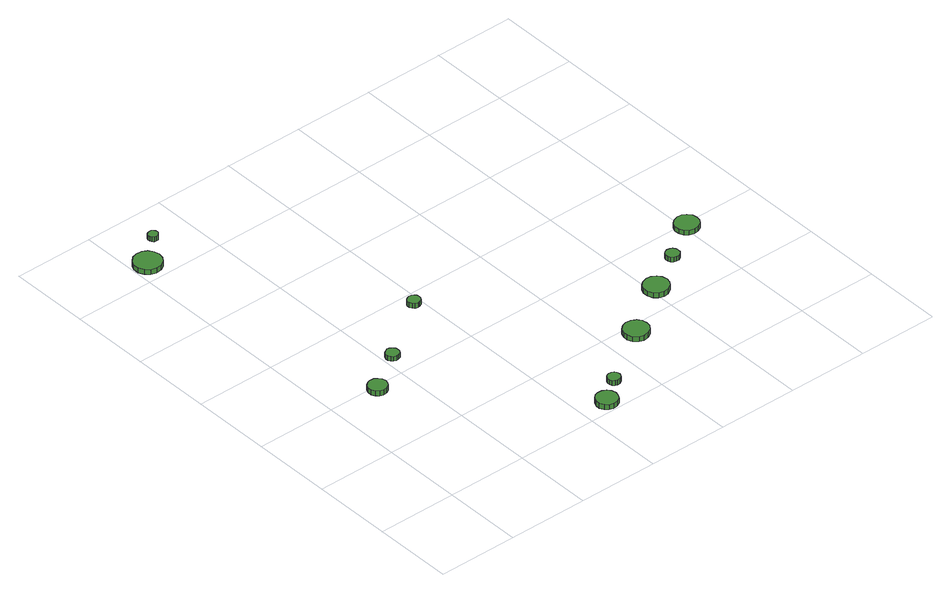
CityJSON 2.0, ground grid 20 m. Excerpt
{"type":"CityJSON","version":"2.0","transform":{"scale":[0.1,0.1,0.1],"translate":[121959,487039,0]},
"CityObjects":{
"tree1":{"type":"SolitaryVegetationObject","attributes":{"function":"something"},"geometry":[{"type":"MultiSurface","lod":"1","boundaries":[[[0,1,2,3,4,5,6,7,8,9,10,11,12,13,14]],[[15,16,17,18,19,20,21,22,23,24,25,26,27,28,29]],[[0,29,28,1]],[[1,28,27,2]],[[2,27,26,3]],[[3,26,25,4]],[[4,25,24,5]],[[5,24,23,6]],[[6,23,22,7]],[[7,22,21,8]],[[8,21,20,9]],[[9,20,19,10]],[[10,19,18,11]],[[11,18,17,12]],[[12,17,16,13]],[[13,16,15,14]],[[14,15,29,0]]]}]},
"tree2":{"type":"SolitaryVegetationObject","attributes":{"function":"something"},"geometry":[{"type":"MultiSurface","lod":"1","boundaries":[[[30,31,32,33,34,35,36,37,38,39,40,41,42,43,44]],[[45,46,47,48,49,50,51,52,53,54,55,56,57,58,59]],[[30,59,58,31]],[[31,58,57,32]],[[32,57,56,33]],[[33,56,55,34]],[[34,55,54,35]],[[35,54,53,36]],[[36,53,52,37]],[[37,52,51,38]],[[38,51,50,39]],[[39,50,49,40]],[[40,49,48,41]],[[41,48,47,42]],[[42,47,46,43]],[[43,46,45,44]],[[44,45,59,30]]]}]},
"tree3":{"type":"SolitaryVegetationObject","attributes":{"function":"something"},"geometry":[{"type":"MultiSurface","lod":"1","boundaries":[[[60,61,62,63,64,65,66,67,68,69,70,71,72,73,74]],[[75,76,77,78,79,80,81,82,83,84,85,86,87,88,89]],[[60,89,88,61]],[[61,88,87,62]],[[62,87,86,63]],[[63,86,85,64]],[[64,85,84,65]],[[65,84,83,66]],[[66,83,82,67]],[[67,82,81,68]],[[68,81,80,69]],[[69,80,79,70]],[[70,79,78,71]],[[71,78,77,72]],[[72,77,76,73]],[[73,76,75,74]],[[74,75,89,60]]]}]},
"tree4":{"type":"SolitaryVegetationObject","attributes":{"function":"something"},"geometry":[{"type":"MultiSurface","lod":"1","boundaries":[[[90,91,92,93,94,95,96,97,98,99,100,101,102,103,104]],[[105,106,107,108,109,110,111,112,113,114,115,116,117,118,119]],[[90,119,118,91]],[[91,118,117,92]],[[92,117,116,93]],[[93,116,115,94]],[[94,115,114,95]],[[95,114,113,96]],[[96,113,112,97]],[[97,112,111,98]],[[98,111,110,99]],[[99,110,109,100]],[[100,109,108,101]],[[101,108,107,102]],[[102,107,106,103]],[[103,106,105,104]],[[104,105,119,90]]]}]},
"tree5":{"type":"SolitaryVegetationObject","attributes":{"function":"something"},"geometry":[{"type":"MultiSurface","lod":"1","boundaries":[[[120,121,122,123,124,125,126,127,128,129,130,131,132,133,134]],[[135,136,137,138,139,140,141,142,143,144,145,146,147,148,149]],[[120,149,148,121]],[[121,148,147,122]],[[122,147,146,123]],[[123,146,145,124]],[[124,145,144,125]],[[125,144,143,126]],[[126,143,142,127]],[[127,142,141,128]],[[128,141,140,129]],[[129,140,139,130]],[[130,139,138,131]],[[131,138,137,132]],[[132,137,136,133]],[[133,136,135,134]],[[134,135,149,120]]]}]},
"tree6":{"type":"SolitaryVegetationObject","attributes":{"function":"something"},"geometry":[{"type":"MultiSurface","lod":"1","boundaries":[[[150,151,152,153,154,155,156,157,158,159,160,161,162,163,164]],[[165,166,167,168,169,170,171,172,173,174,175,176,177,178,179]],[[150,179,178,151]],[[151,178,177,152]],[[152,177,176,153]],[[153,176,175,154]],[[154,175,174,155]],[[155,174,173,156]],[[156,173,172,157]],[[157,172,171,158]],[[158,171,170,159]],[[159,170,169,160]],[[160,169,168,161]],[[161,168,167,162]],[[162,167,166,163]],[[163,166,165,164]],[[164,165,179,150]]]}]},
"tree7":{"type":"SolitaryVegetationObject","attributes":{"function":"something"},"geometry":[{"type":"MultiSurface","lod":"1","boundaries":[[[180,181,182,183,184,185,186,187,188,189,190,191,192,193,194]],[[195,196,197,198,199,200,201,202,203,204,205,206,207,208,209]],[[180,209,208,181]],[[181,208,207,182]],[[182,207,206,183]],[[183,206,205,184]],[[184,205,204,185]],[[185,204,203,186]],[[186,203,202,187]],[[187,202,201,188]],[[188,201,200,189]],[[189,200,199,190]],[[190,199,198,191]],[[191,198,197,192]],[[192,197,196,193]],[[193,196,195,194]],[[194,195,209,180]]]}]},
"tree8":{"type":"SolitaryVegetationObject","attributes":{"function":"something"},"geometry":[{"type":"MultiSurface","lod":"1","boundaries":[[[210,211,212,213,214,215,216,217,218,219,220,221,222,223,224]],[[225,226,227,228,229,230,231,232,233,234,235,236,237,238,239]],[[210,239,238,211]],[[211,238,237,212]],[[212,237,236,213]],[[213,236,235,214]],[[214,235,234,215]],[[215,234,233,216]],[[216,233,232,217]],[[217,232,231,218]],[[218,231,230,219]],[[219,230,229,220]],[[220,229,228,221]],[[221,228,227,222]],[[222,227,226,223]],[[223,226,225,224]],[[224,225,239,210]]]}]},
"tree9":{"type":"SolitaryVegetationObject","attributes":{"function":"something"},"geometry":[{"type":"MultiSurface","lod":"1","boundaries":[[[240,241,242,243,244,245,246,247,248,249,250,251,252,253,254]],[[255,256,257,258,259,260,261,262,263,264,265,266,267,268,269]],[[240,269,268,241]],[[241,268,267,242]],[[242,267,266,243]],[[243,266,265,244]],[[244,265,264,245]],[[245,264,263,246]],[[246,263,262,247]],[[247,262,261,248]],[[248,261,260,249]],[[249,260,259,250]],[[250,259,258,251]],[[251,258,257,252]],[[252,257,256,253]],[[253,256,255,254]],[[254,255,269,240]]]}]},
"tree10":{"type":"SolitaryVegetationObject","attributes":{"function":"something"},"geometry":[{"type":"MultiSurface","lod":"1","boundaries":[[[270,271,272,273,274,275,276,277,278,279,280,281,282,283,284]],[[285,286,287,288,289,290,291,292,293,294,295,296,297,298,299]],[[270,299,298,271]],[[271,298,297,272]],[[272,297,296,273]],[[273,296,295,274]],[[274,295,294,275]],[[275,294,293,276]],[[276,293,292,277]],[[277,292,291,278]],[[278,291,290,279]],[[279,290,289,280]],[[280,289,288,281]],[[281,288,287,282]],[[282,287,286,283]],[[283,286,285,284]],[[284,285,299,270]]]}]},
"tree11":{"type":"SolitaryVegetationObject","attributes":{"function":"something"},"geometry":[{"type":"MultiSurface","lod":"1","boundaries":[[[300,301,302,303,304,305,306,307,308,309,310,311,312,313,314]],[[315,316,317,318,319,320,321,322,323,324,325,326,327,328,329]],[[300,329,328,301]],[[301,328,327,302]],[[302,327,326,303]],[[303,326,325,304]],[[304,325,324,305]],[[305,324,323,306]],[[306,323,322,307]],[[307,322,321,308]],[[308,321,320,309]],[[309,320,319,310]],[[310,319,318,311]],[[311,318,317,312]],[[312,317,316,313]],[[313,316,315,314]],[[314,315,329,300]]]}]}
},
"vertices":[
[146,387,16],[144,396,16],[138,404,16],[130,409,16],[120,410,16],[111,407,16],[104,401,16],[100,392,16],[100,382,16],[104,374,16],[111,367,16],[120,364,16],[130,365,16],[138,370,16],[144,378,16],[144,378,3],[138,370,3],[130,365,3],[120,364,3],[111,367,3],[104,374,3],[100,382,3],[100,392,3],[104,401,3],[111,407,3],[120,410,3],[130,409,3],[138,404,3],[144,396,3],[146,387,3],
[71,1048,15],[68,1061,15],[60,1073,15],[48,1080,15],[34,1081,15],[20,1077,15],[10,1067,15],[4,1055,15],[4,1040,15],[10,1028,15],[20,1018,15],[34,1014,15],[48,1015,15],[60,1022,15],[68,1034,15],[68,1034,2],[60,1022,2],[48,1015,2],[34,1014,2],[20,1018,2],[10,1028,2],[4,1040,2],[4,1055,2],[10,1067,2],[20,1077,2],[34,1081,2],[48,1080,2],[60,1073,2],[68,1061,2],[71,1048,2],
[240,455,14],[239,462,14],[235,467,14],[229,471,14],[222,472,14],[216,469,14],[211,465,14],[208,459,14],[208,452,14],[211,446,14],[216,441,14],[222,439,14],[229,440,14],[235,443,14],[239,449,14],[239,449,2],[235,443,2],[229,440,2],[222,439,2],[216,441,2],[211,446,2],[208,452,2],[208,459,2],[211,465,2],[216,469,2],[222,472,2],[229,471,2],[235,467,2],[239,462,2],[240,455,2],
[120,1112,15],[119,1116,15],[116,1120,15],[112,1123,15],[107,1123,15],[102,1122,15],[98,1119,15],[96,1114,15],[96,1109,15],[98,1105,15],[102,1101,15],[107,1100,15],[112,1100,15],[116,1103,15],[119,1107,15],[119,1107,2],[116,1103,2],[112,1100,2],[107,1100,2],[102,1101,2],[98,1105,2],[96,1109,2],[96,1114,2],[98,1119,2],[102,1122,2],[107,1123,2],[112,1123,2],[116,1120,2],[119,1116,2],[120,1112,2],
[496,31,14],[493,42,14],[487,51,14],[477,56,14],[466,57,14],[456,54,14],[448,47,14],[443,36,14],[443,25,14],[448,15,14],[456,8,14],[466,5,14],[477,6,14],[487,11,14],[493,20,14],[493,20,1],[487,11,1],[477,6,1],[466,5,1],[456,8,1],[448,15,1],[443,25,1],[443,36,1],[448,47,1],[456,54,1],[466,57,1],[477,56,1],[487,51,1],[493,42,1],[496,31,1],
[397,567,15],[396,573,15],[392,578,15],[386,581,15],[380,582,15],[374,580,15],[369,576,15],[366,570,15],[366,564,15],[369,558,15],[374,553,15],[380,551,15],[386,552,15],[392,555,15],[396,561,15],[396,561,2],[392,555,2],[386,552,2],[380,551,2],[374,553,2],[369,558,2],[366,564,2],[366,570,2],[369,576,2],[374,580,2],[380,582,2],[386,581,2],[392,578,2],[396,573,2],[397,567,2],
[546,77,14],[544,84,14],[541,89,14],[535,92,14],[528,93,14],[522,91,14],[517,87,14],[515,81,14],[515,74,14],[517,68,14],[522,64,14],[528,62,14],[535,62,14],[541,66,14],[544,71,14],[544,71,1],[541,66,1],[535,62,1],[528,62,1],[522,64,1],[517,68,1],[515,74,1],[515,81,1],[517,87,1],[522,91,1],[528,93,1],[535,92,1],[541,89,1],[544,84,1],[546,77,1],
[707,173,16],[705,186,16],[697,196,16],[686,202,16],[673,204,16],[661,200,16],[651,191,16],[646,180,16],[646,167,16],[651,155,16],[661,146,16],[673,142,16],[686,144,16],[697,150,16],[705,161,16],[705,161,3],[697,150,3],[686,144,3],[673,142,3],[661,146,3],[651,155,3],[646,167,3],[646,180,3],[651,191,3],[661,200,3],[673,204,3],[686,202,3],[697,196,3],[705,186,3],[707,173,3],
[843,263,15],[840,276,15],[833,286,15],[821,293,15],[809,294,15],[796,290,15],[787,282,15],[782,270,15],[782,257,15],[787,245,15],[796,237,15],[809,233,15],[821,234,15],[833,241,15],[840,251,15],[840,251,2],[833,241,2],[821,234,2],[809,233,2],[796,237,2],[787,245,2],[782,257,2],[782,270,2],[787,282,2],[796,290,2],[809,294,2],[821,293,2],[833,286,2],[840,276,2],[843,263,2],
[929,326,14],[928,333,14],[924,339,14],[918,342,14],[911,343,14],[904,341,14],[899,336,14],[896,330,14],[896,323,14],[899,316,14],[904,312,14],[911,310,14],[918,310,14],[924,314,14],[928,319,14],[928,319,2],[924,314,2],[918,310,2],[911,310,2],[904,312,2],[899,316,2],[896,323,2],[896,330,2],[899,336,2],[904,341,2],[911,343,2],[918,342,2],[924,339,2],[928,333,2],[929,326,2],
[1036,388,14],[1034,400,14],[1026,410,14],[1016,416,14],[1004,417,14],[992,413,14],[983,405,14],[978,394,14],[978,382,14],[983,371,14],[992,362,14],[1004,359,14],[1016,360,14],[1026,366,14],[1034,376,14],[1034,376,2],[1026,366,2],[1016,360,2],[1004,359,2],[992,362,2],[983,371,2],[978,382,2],[978,394,2],[983,405,2],[992,413,2],[1004,417,2],[1016,416,2],[1026,410,2],[1034,400,2],[1036,388,2]
]}
